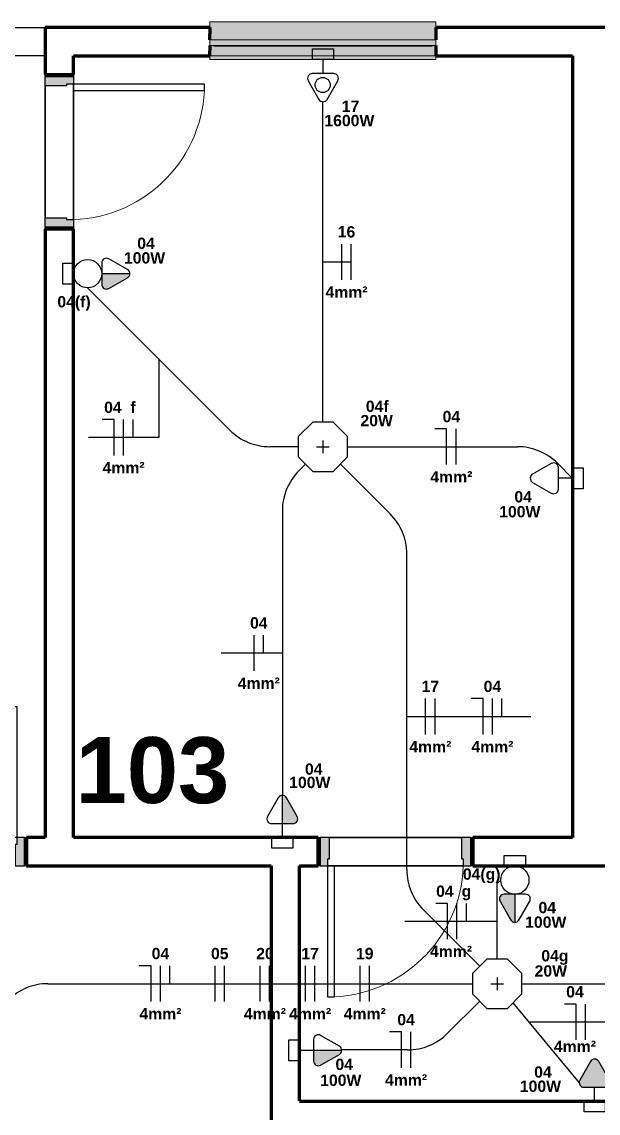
# Model space of a CAD drawing. Extents: x 1450 to 1868, y 82 to 351.
# Drawn here: x 1501.13 to 1504.19, y 143.37 to 149.17 of the extents above; entities that cross this region are included whole.
import ezdxf
from ezdxf.enums import TextEntityAlignment as Align

# ---------------------------------------------------------------- set-up
doc = ezdxf.new("R2010")
doc.units = 0
doc.header["$LTSCALE"] = 0.5
doc.linetypes.add('ELETRODUTO_TETO', pattern=[1000, 1000, 0])
doc.layers.get('0').update_dxf_attribs({"linetype": 'CONTINUOUS'})
for name, color, linetype, lineweight in [('A-DOOR', 31, 'CONTINUOUS', 25), ('A-DOOR-FRAM', 31, 'CONTINUOUS', 9), ('A-GLAZ', 151, 'CONTINUOUS', 9), ('A-WALL', 113, 'CONTINUOUS', 30)]:
    doc.layers.add(name, color=color, linetype=linetype, lineweight=lineweight)
for name, color, linetype in [('CENTRAL DE AR', 10, 'CONTINUOUS'), ('ELETRODUTO', 7, 'CONTINUOUS'), ('ELETRODUTO_TETO', 2, 'CONTINUOUS'), ('FIACAO', 7, 'CONTINUOUS'), ('Iluminação', 7, 'CONTINUOUS'), ('INDICACAO_BIT_FIACAO', 7, 'CONTINUOUS'), ('INDICACAO_CIRCUITO', 2, 'CONTINUOUS'), ('INDICACAO_INTERRUPTOR_FIA', 2, 'CONTINUOUS'), ('INDICACAO_POTENCIA', 1, 'CONTINUOUS'), ('INTERRUPTORES', 1, 'CONTINUOUS'), ('LINHA_DE_CHAMADA', 7, 'CONTINUOUS'), ('LUMINÁRIAS', 3, 'CONTINUOUS'), ('Texto', 1, 'CONTINUOUS'), ('TOMADAS ABNT', 10, 'CONTINUOUS'), ('X_LIGACAO_VIRTUAL_OBJ', 7, 'CONTINUOUS')]:
    doc.layers.add(name, color=color, linetype=linetype)
doc.styles.add('Arial', font='arialbd.ttf', dxfattribs={"height": 100})

# ---------------------------------------------------------------- blocks, each defined once
blk = doc.blocks.new('Porta Simples de Abrir - 70x210cm - Marco de Madeira-3450791-Planta Baixa')
at = {"layer": 'A-DOOR-FRAM', "lineweight": 25}
h = blk.add_hatch(color=256, dxfattribs=at)
h.paths.add_polyline_path([(-400, -75), (-350, -75), (-350, 38), (-360, 38), (-360, 75), (-400, 75), (-400, -55.9)], flags=0)
h.paths.add_polyline_path([(350, -75), (400, -75), (400, 75), (360, 75), (359.9, 38), (350, 38), (350, -49.8)], flags=0)
at = {"layer": 'A-DOOR'}
for p, q in [((325, 75), (325, 771)), ((325, 771), (360, 771)), ((360, 771), (360, 75)), ((360, 75), (-360, 75)), ((360, 75), (325, 75)), ((-350, -75), (350, -75))]:
    blk.add_line(p, q, dxfattribs=at)
at = {"layer": 'A-DOOR', "lineweight": 9}
blk.add_arc((360, 50.9), 720.1, 90, 178.07863, dxfattribs=at)
at = {"layer": 'A-DOOR-FRAM', "lineweight": 25}
for p, q in [((-360, 75), (-400, 75)), ((-400, 75), (-400, -75)), ((-360, 38), (-360, 75)), ((360, 75), (360, 38)), ((400, 75), (360, 75)), ((400, -75), (400, 75)), ((-350, 38), (-360, 38)), ((-350, -75), (-350, 38)), ((360, 38), (350, 38)), ((350, 38), (350, -75)), ((-400, -75), (-350, -75)), ((350, -75), (400, -75))]:
    blk.add_line(p, q, dxfattribs=at)
blk = doc.blocks.new('Porta Simples de Abrir - 70x210cm - Marco de Madeira-3450794-Planta Baixa')
at = {"layer": 'A-DOOR-FRAM', "lineweight": 25}
h = blk.add_hatch(color=256, dxfattribs=at)
h.paths.add_polyline_path([(-400, 75), (-400, -75), (-360, -75), (-359.9, -38), (-350, -38), (-350, 75), (-399.1, 75)], flags=0)
h.paths.add_polyline_path([(350, 75), (350, -38), (360, -38), (360, -75), (400, -75), (400, 75), (361.7, 75)], flags=0)
at = {"layer": 'A-DOOR'}
for p, q in [((350, 75), (-350, 75)), ((-360, -75), (360, -75)), ((325, -75), (325, -771)), ((360, -75), (325, -75)), ((360, -771), (360, -75)), ((325, -771), (360, -771))]:
    blk.add_line(p, q, dxfattribs=at)
at = {"layer": 'A-DOOR', "lineweight": 9}
blk.add_arc((360, -50.9), 720.1, 181.92137, 270, dxfattribs=at)
at = {"layer": 'A-DOOR-FRAM', "lineweight": 25}
for p, q in [((-400, 75), (-350, 75)), ((-400, -75), (-400, 75)), ((-350, 75), (-350, -38)), ((350, 75), (400, 75)), ((350, -38), (350, 75)), ((400, 75), (400, -75)), ((-350, -38), (-360, -38)), ((-360, -38), (-360, -75)), ((360, -38), (350, -38)), ((360, -75), (360, -38)), ((-360, -75), (-400, -75)), ((400, -75), (360, -75))]:
    blk.add_line(p, q, dxfattribs=at)
blk = doc.blocks.new('Porta Simples de Abrir - 70x210cm - Marco de Madeira-3450792-Planta Baixa')
at = {"layer": 'A-DOOR-FRAM', "lineweight": 25}
h = blk.add_hatch(color=256, dxfattribs=at)
h.paths.add_polyline_path([(400, 75), (360, 75), (359.9, 38), (350, 38), (350.1, -75), (400, -75), (400, 66.4)], flags=0)
h.paths.add_polyline_path([(-360, 75), (-400, 75), (-400, -75), (-350, -75), (-350, 38), (-360, 38), (-360, 71.5)], flags=0)
at = {"layer": 'A-DOOR'}
for p, q in [((325, 75), (325, 771)), ((325, 771), (360, 771)), ((360, 771), (360, 75)), ((360, 75), (-360, 75)), ((360, 75), (325, 75)), ((-350, -75), (350, -75))]:
    blk.add_line(p, q, dxfattribs=at)
at = {"layer": 'A-DOOR', "lineweight": 9}
blk.add_arc((360, 50.9), 720.1, 90, 178.07863, dxfattribs=at)
at = {"layer": 'A-DOOR-FRAM', "lineweight": 25}
for p, q in [((-360, 75), (-400, 75)), ((-400, 75), (-400, -75)), ((-360, 38), (-360, 75)), ((360, 75), (360, 38)), ((400, 75), (360, 75)), ((400, -75), (400, 75)), ((-350, 38), (-360, 38)), ((-350, -75), (-350, 38)), ((360, 38), (350, 38)), ((350, 38), (350, -75)), ((-400, -75), (-350, -75)), ((350, -75), (400, -75))]:
    blk.add_line(p, q, dxfattribs=at)
blk = doc.blocks.new('Janela 2 Folhas Metalon - Janela 2 Folhas Metalon-3066298-Planta Baixa')
at = {"layer": 'A-GLAZ'}
for points in [[(600, 95), (-600, 95), (-599.9, 75), (600, 75)], [(600, 20), (-600, 20), (-600, -10), (600, -10)], [(0, 25), (-580, 25), (-580, 20), (0, 20), (0, 22.5)], [(580, 25), (0, 25), (0, 20), (580, 20), (580, 21.7)]]:
    blk.add_hatch(color=256, dxfattribs=at).paths.add_polyline_path(points, flags=0)
h = blk.add_hatch(color=256, dxfattribs=at)
h.paths.add_polyline_path([(600, 75), (-600, 75), (-600, 20), (-580, 20), (-579.6, 25), (580, 25), (580, 20), (600, 20), (600, 74)], flags=0)
h.paths.add_polyline_path([(600, -10), (-600, -10), (-600, -105), (600, -105), (600, -50)], flags=0)
for p, q in [((600, 95), (-600, 95)), ((-600, 95), (-600, 75)), ((-600, 75), (600, 75)), ((600, 75), (600, 95)), ((-600, 20), (600, 20)), ((-600, 20), (-600, -10)), ((-580, 25), (0, 25)), ((-580, 25), (-580, 20)), ((0, 25), (580, 25)), ((0, 25), (0, 20)), ((0, 20), (0, 25)), ((580, 20), (580, 25)), ((600, -10), (600, 20)), ((600, -10), (-600, -10)), ((-600, -75), (-600, -105)), ((-600, -105), (600, -105)), ((600, -105), (600, -75))]:
    blk.add_line(p, q, dxfattribs=at)
blk = doc.blocks.new('Apartamento01')
at = {"layer": 'A-WALL', "lineweight": 70}
for p, q in [((959.34, 83.93), (719.75, 62.97)), ((719.75, 62.97), (720.32, 56.49)), ((600.21, 52.51), (513.04, 44.89)), ((600.77, 46.04), (600.21, 52.51)), ((720.58, 53.51), (721.06, 48.03)), ((721.06, 48.03), (793.28, 54.35)), ((793.28, 54.35), (829.45, -359.07)), ((513.04, 44.89), (515.22, 19.98)), ((601.51, 37.57), (601.04, 43.05)), ((529.29, 31.25), (601.51, 37.57)), ((530.16, 21.29), (529.29, 31.25)), ((515.22, 19.98), (530.16, 21.29)), ((537.31, -60.4), (522.37, -61.71)), ((522.37, -61.71), (550.52, -383.48)), ((565.46, -382.17), (537.31, -60.4)), ((829.45, -359.07), (776.65, -363.69)), ((776.65, -363.69), (777.96, -378.64)), ((777.96, -378.64), (895.51, -368.35)), ((694.97, -370.84), (565.46, -382.17)), ((696.27, -385.78), (694.97, -370.84)), ((550.52, -383.48), (540.56, -384.35)), ((540.56, -384.35), (541.86, -399.29)), ((541.86, -399.29), (671.37, -387.96)), ((671.37, -387.96), (683.57, -527.43)), ((686.31, -386.66), (696.27, -385.78)), ((697.17, -510.78), (686.31, -386.66)), ((906.41, -492.88), (697.21, -511.18))]:
    blk.add_line(p, q, dxfattribs=at)
at = {"layer": 'A-WALL'}
for p, q in [((344.19, 30.11), (513.04, 44.89)), ((514.35, 29.94), (345.49, 15.17)), ((515.31, 18.98), (515.22, 19.98)), ((530.16, 21.29), (530.25, 20.29)), ((521.84, -55.73), (515.74, 14)), ((530.6, 16.31), (536.87, -55.42)), ((522.37, -61.71), (522.28, -60.71)), ((537.22, -59.4), (537.31, -60.4)), ((700.94, -370.32), (770.68, -364.22)), ((775.66, -363.78), (776.65, -363.69)), ((694.97, -370.84), (695.96, -370.75)), ((772.98, -379.07), (701.25, -385.35)), ((777.96, -378.64), (776.96, -378.72)), ((539.56, -384.44), (540.56, -384.35)), ((697.27, -385.7), (696.27, -385.78)), ((541.86, -399.29), (540.87, -399.38))]:
    blk.add_line(p, q, dxfattribs=at)
at = {"layer": 'A-WALL', "lineweight": 9}
blk.add_line((515.04, 44.96), (515.03, 45.06), dxfattribs=at)
blk = doc.blocks.new('*U188', base_point=(-46314.27, 15803.92))
for p, q in [((-46316.44, 15825.12), (-46322.13, 15815.16)), ((-46306.41, 15815.16), (-46312.1, 15825.12)), ((-46319.96, 15811.42), (-46314.27, 15811.42)), ((-46314.27, 15811.42), (-46308.58, 15811.42)), ((-46314.27, 15803.92), (-46314.27, 15811.42))]:
    blk.add_line(p, q)
blk.add_lwpolyline([(-46319.88, 15803.92), (-46308.67, 15803.92), (-46308.67, 15798.31), (-46319.88, 15798.31)], close=True)
blk.add_circle((-46314.1, 15817.46), 4.02)
for centre, start, end in [((-46314.27, 15823.88), 29.74488, 150.25512), ((-46319.96, 15813.92), 150.25512, 270), ((-46308.58, 15813.92), 270, 29.74488)]:
    blk.add_arc(centre, 2.5, start, end)
blk = doc.blocks.new('*U389', base_point=(-28197.03, 35428.78))
for p, q in [((-28189.53, 35434.47), (-28189.53, 35428.78)), ((-28175.83, 35430.95), (-28185.79, 35436.64)), ((-28197.03, 35428.78), (-28189.53, 35428.78)), ((-28189.53, 35428.78), (-28189.53, 35423.09)), ((-28185.79, 35420.92), (-28175.83, 35426.61))]:
    blk.add_line(p, q)
blk.add_lwpolyline([(-28197.03, 35434.38), (-28197.03, 35423.18), (-28202.63, 35423.18), (-28202.63, 35434.38)], close=True)
for centre, start, end in [((-28187.03, 35434.47), 60.25512, 180), ((-28177.07, 35428.78), 299.74488, 60.25512), ((-28187.03, 35423.09), 180, 299.74488)]:
    blk.add_arc(centre, 2.5, start, end)
blk = doc.blocks.new('*U390', base_point=(-27779.91, 35693.21))
blk.add_hatch(color=256).paths.add_polyline_path([(-27758.71, 35691.04, 0.269143), (-27757.45, 35693.21), (-27772.41, 35693.21), (-27772.41, 35687.51, 0.575867), (-27768.67, 35685.34)])
for p, q in [((-27772.41, 35698.9), (-27772.41, 35693.21)), ((-27758.71, 35695.38), (-27768.67, 35701.07)), ((-27779.91, 35693.21), (-27772.41, 35693.21)), ((-27772.41, 35693.21), (-27772.41, 35687.51)), ((-27772.41, 35693.21), (-27757.45, 35693.21)), ((-27768.67, 35685.34), (-27758.71, 35691.04))]:
    blk.add_line(p, q)
blk.add_lwpolyline([(-27779.91, 35698.81), (-27779.91, 35687.6), (-27785.51, 35687.6), (-27785.51, 35698.81)], close=True)
for centre, start, end in [((-27769.91, 35698.9), 60.25512, 180), ((-27759.95, 35693.21), 299.74488, 60.25512), ((-27769.91, 35687.51), 180, 299.74488)]:
    blk.add_arc(centre, 2.5, start, end)
blk = doc.blocks.new('*U391', base_point=(-27861.6, 35463.39))
blk.add_hatch(color=256).paths.add_polyline_path([(-27840.39, 35461.22, 0.269143), (-27839.13, 35463.39), (-27854.1, 35463.39), (-27854.1, 35457.7, 0.575867), (-27850.36, 35455.53)])
for p, q in [((-27854.1, 35469.08), (-27854.1, 35463.39)), ((-27840.39, 35465.56), (-27850.36, 35471.25)), ((-27861.6, 35463.39), (-27854.1, 35463.39)), ((-27854.1, 35463.39), (-27854.1, 35457.7)), ((-27854.1, 35463.39), (-27839.13, 35463.39)), ((-27850.36, 35455.53), (-27840.39, 35461.22))]:
    blk.add_line(p, q)
blk.add_lwpolyline([(-27861.6, 35468.99), (-27861.6, 35457.79), (-27867.2, 35457.79), (-27867.2, 35468.99)], close=True)
for centre, start, end in [((-27851.6, 35469.08), 60.25512, 180), ((-27841.63, 35463.39), 299.74488, 60.25512), ((-27851.6, 35457.7), 180, 299.74488)]:
    blk.add_arc(centre, 2.5, start, end)
blk = doc.blocks.new('*U392', base_point=(-27668.85, 35536.11))
blk.add_hatch(color=256).paths.add_polyline_path([(-27647.65, 35533.94, 0.580323), (-27647.65, 35538.28), (-27657.61, 35543.97, 0.575867), (-27661.35, 35541.8), (-27661.35, 35536.11), (-27661.35, 35530.42, 0.575867), (-27657.61, 35528.25)])
for p, q in [((-27661.35, 35541.8), (-27661.35, 35536.11)), ((-27647.65, 35538.28), (-27657.61, 35543.97)), ((-27668.85, 35536.11), (-27661.35, 35536.11)), ((-27661.35, 35536.11), (-27661.35, 35530.42)), ((-27657.61, 35528.25), (-27647.65, 35533.94))]:
    blk.add_line(p, q)
blk.add_lwpolyline([(-27668.85, 35541.71), (-27668.85, 35530.51), (-27674.45, 35530.51), (-27674.45, 35541.71)], close=True)
for centre, start, end in [((-27658.85, 35541.8), 60.25512, 180), ((-27648.89, 35536.11), 299.74488, 60.25512), ((-27658.85, 35530.42), 180, 299.74488)]:
    blk.add_arc(centre, 2.5, start, end)
blk = doc.blocks.new('*U499', base_point=(-28529.83, 34319.79))
at = {"layer": 'LUMINÁRIAS'}
blk.add_lwpolyline([(-28542.92, 34325.21), (-28542.92, 34314.36), (-28535.25, 34306.7), (-28524.41, 34306.7), (-28516.74, 34314.36), (-28516.74, 34325.21), (-28524.41, 34332.88), (-28535.25, 34332.88)], close=True, dxfattribs=at)
for points in [[(-28533.19, 34319.79), (-28526.47, 34319.79)], [(-28529.83, 34323.15), (-28529.83, 34316.42)]]:
    blk.add_lwpolyline(points, dxfattribs=at)
blk = doc.blocks.new('*U504', base_point=(-28302.81, 34108.68))
at = {"layer": 'LUMINÁRIAS'}
blk.add_lwpolyline([(-28315.9, 34114.1), (-28315.9, 34103.26), (-28308.23, 34095.59), (-28297.39, 34095.59), (-28289.72, 34103.26), (-28289.72, 34114.1), (-28297.39, 34121.77), (-28308.23, 34121.77)], close=True, dxfattribs=at)
for points in [[(-28302.81, 34112.04), (-28302.81, 34105.31)], [(-28306.17, 34108.68), (-28299.45, 34108.68)]]:
    blk.add_lwpolyline(points, dxfattribs=at)
blk = doc.blocks.new('*U523', base_point=(-29691.27, 34531.57))
at = {"linetype": 'ByBlock'}
blk.add_lwpolyline([(-29691.27, 34531.57), (-29669.29, 34553.55, -0.198912), (-29648.08, 34562.34), (-29422.62, 34562.34)], format="xyb", dxfattribs=at)
blk = doc.blocks.new('*U524', base_point=(-29396.44, 34562.34))
at = {"linetype": 'ByBlock'}
blk.add_lwpolyline([(-29396.44, 34562.34), (-29192.62, 34562.34)], dxfattribs=at)
blk = doc.blocks.new('*U525', base_point=(-29418.79, 34571.59))
at = {"linetype": 'ByBlock'}
blk.add_lwpolyline([(-29418.79, 34571.59), (-29448.73, 34601.54, -0.198912), (-29457.52, 34622.75), (-29457.52, 34790.4, 0.198912), (-29466.31, 34811.61), (-29492.77, 34838.08)], format="xyb", dxfattribs=at)
blk = doc.blocks.new('*U544', base_point=(-29418.79, 34553.08))
at = {"linetype": 'ByBlock'}
blk.add_lwpolyline([(-29418.79, 34553.08), (-29435.84, 34536.02, -0.198912), (-29457.06, 34527.24), (-29492.08, 34527.24)], format="xyb", dxfattribs=at)
blk = doc.blocks.new('*U657', base_point=(-29502.03, 34860.43))
at = {"linetype": 'ByBlock'}
blk.add_lwpolyline([(-29502.03, 34860.43), (-29502.03, 35030.38)], dxfattribs=at)
blk = doc.blocks.new('*U658', base_point=(-29488.94, 34847.34))
at = {"linetype": 'ByBlock'}
blk.add_lwpolyline([(-29488.94, 34847.34), (-29398.75, 34847.34, -0.198912), (-29377.54, 34838.55), (-29369.53, 34830.54)], format="xyb", dxfattribs=at)
blk = doc.blocks.new('*U659', base_point=(-29511.29, 34838.08))
at = {"linetype": 'ByBlock'}
blk.add_lwpolyline([(-29511.29, 34838.08), (-29514.82, 34834.54, 0.198912), (-29523.61, 34813.33), (-29523.61, 34662.3)], format="xyb", dxfattribs=at)
blk = doc.blocks.new('*U661', base_point=(-29401.15, 34552.21))
at = {"linetype": 'ByBlock'}
blk.add_lwpolyline([(-29401.15, 34552.21), (-29365.97, 34509.73)], dxfattribs=at)
blk = doc.blocks.new('*U792', base_point=(-29769.11, 34654.84))
at = {"linetype": 'ByBlock'}
blk.add_arc((-29769.11, 34647.34), 7.5, 90, 90, dxfattribs=at)
blk = doc.blocks.new('*U763', base_point=(-33353.58, 35808.49))
at = {"linetype": 'ByBlock'}
blk.add_lwpolyline([(-33353.58, 35808.49), (-33353.57, 35808.49)], dxfattribs=at)
blk = doc.blocks.new('*U762', base_point=(-33475.09, 35665.19))
blk.add_hatch(color=256).paths.add_polyline_path([(-33461.38, 35663.02, 0.269143), (-33460.13, 35665.19), (-33475.09, 35665.19), (-33475.09, 35659.5, 0.575867), (-33471.35, 35657.33)])
for p, q in [((-33475.09, 35670.89), (-33475.09, 35665.19)), ((-33461.38, 35667.36), (-33471.35, 35673.06)), ((-33475.09, 35665.19), (-33475.09, 35659.5)), ((-33475.09, 35665.19), (-33460.13, 35665.19)), ((-33471.35, 35657.33), (-33461.38, 35663.02))]:
    blk.add_line(p, q)
for centre, start, end in [((-33472.59, 35670.89), 60.25512, 180), ((-33462.63, 35665.19), 299.74488, 60.25512), ((-33472.59, 35659.5), 180, 299.74488)]:
    blk.add_arc(centre, 2.5, start, end)
blk = doc.blocks.new('*U761', base_point=(-33475.09, 35665.19))
blk.add_lwpolyline([(-33475.09, 35670.8), (-33475.09, 35659.59), (-33480.69, 35659.59), (-33480.69, 35670.8)], close=True)
blk.add_circle((-33467.59, 35665.19), 7.5)
blk = doc.blocks.new('*U778', base_point=(-32711.75, 35385.94))
at = {"linetype": 'ByBlock'}
blk.add_arc((-32711.75, 35378.44), 7.5, 90, 90, dxfattribs=at)
blk = doc.blocks.new('*U803', base_point=(-29400.12, 34609.84))
at = {"linetype": 'ByBlock'}
blk.add_arc((-29400.12, 34617.34), 7.5, 90, 90, dxfattribs=at)
blk = doc.blocks.new('*U805', base_point=(-29619.53, 34939.18))
at = {"linetype": 'ByBlock'}
blk.add_arc((-29627.03, 34939.18), 7.5, 180, 180, dxfattribs=at)
blk = doc.blocks.new('*U806', base_point=(-29515.12, 34847.34))
at = {"linetype": 'ByBlock'}
blk.add_lwpolyline([(-29515.12, 34847.34), (-29530.26, 34847.34, -0.198912), (-29551.47, 34856.12), (-29627.03, 34931.68)], format="xyb", dxfattribs=at)
blk = doc.blocks.new('*U808', base_point=(-29409.53, 34575.43))
at = {"linetype": 'ByBlock'}
blk.add_lwpolyline([(-29409.53, 34575.43), (-29409.53, 34615.43), (-29407.62, 34617.34)], dxfattribs=at)
blk = doc.blocks.new('*U698', base_point=(608.67, 153.293))
for p, q in [((608.67, 153.483), (608.544, 153.483)), ((608.67, 153.103), (608.67, 153.483))]:
    blk.add_line(p, q)
blk = doc.blocks.new('*U699', base_point=(576.818, 148.746))
blk.add_line((576.818, 148.556), (576.818, 148.936))
blk = doc.blocks.new('*U700', base_point=(665.55, 144.199))
blk.add_line((665.55, 144.199), (665.55, 144.389))
blk = doc.blocks.new('*U880', base_point=(-29588.35, 34562.34))
at = {"xscale": 50, "yscale": 50, "zscale": 50}
for name, p in [('*U698', (-29593.35, 34562.34)), ('*U699', (-29588.35, 34562.34)), ('*U700', (-29583.35, 34562.34))]:
    blk.add_blockref(name, p, dxfattribs=at)
blk = doc.blocks.new('*U881', base_point=(-29556.85, 34562.34))
at = {"xscale": 50, "yscale": 50, "zscale": 50}
for p in [(-29559.35, 34562.34), (-29554.35, 34562.34)]:
    blk.add_blockref('*U699', p, dxfattribs=at)
blk = doc.blocks.new('*U882', base_point=(-29532.85, 34562.34))
at = {"xscale": 50, "yscale": 50, "zscale": 50}
for p in [(-29535.35, 34562.34), (-29530.35, 34562.34)]:
    blk.add_blockref('*U699', p, dxfattribs=at)
blk = doc.blocks.new('*U883', base_point=(-29508.85, 34562.34))
at = {"xscale": 50, "yscale": 50, "zscale": 50}
for p in [(-29511.35, 34562.34), (-29506.35, 34562.34)]:
    blk.add_blockref('*U699', p, dxfattribs=at)
blk = doc.blocks.new('*U884', base_point=(-29479.85, 34562.34))
at = {"xscale": 50, "yscale": 50, "zscale": 50}
for p in [(-29482.35, 34562.34), (-29477.35, 34562.34)]:
    blk.add_blockref('*U699', p, dxfattribs=at)
blk = doc.blocks.new('*U887', base_point=(-29359.06, 34530.97))
at = {"xscale": 50, "yscale": 50, "zscale": 50}
for name, p in [('*U698', (-29358.39, 34530.97)), ('*U699', (-29353.39, 34530.97))]:
    blk.add_blockref(name, p, dxfattribs=at)
blk = doc.blocks.new('*U901', base_point=(-29441.79, 34532.05))
at = {"xscale": 49.99999999999999, "yscale": 49.99999999999999, "zscale": 49.99999999999999}
for name, p in [('*U698', (-29444.29, 34532.05)), ('*U699', (-29439.29, 34532.05))]:
    blk.add_blockref(name, p, dxfattribs=at)
blk = doc.blocks.new('*U903', base_point=(-29433.76, 34586.57))
at = {"xscale": 50, "yscale": 50, "zscale": 50}
for name, p in [('*U698', (-29438.76, 34586.57)), ('*U699', (-29433.76, 34586.57)), ('*U700', (-29428.76, 34586.57))]:
    blk.add_blockref(name, p, dxfattribs=at)
blk = doc.blocks.new('*U904', base_point=(-29457.52, 34647.25))
at = {"xscale": 50, "yscale": 50, "zscale": 50}
for p in [(-29460.02, 34647.25), (-29455.02, 34647.25)]:
    blk.add_blockref('*U699', p, dxfattribs=at)
blk = doc.blocks.new('*U908', base_point=(-29385.03, 34595.43))
at = {"xscale": 50, "yscale": 50, "zscale": 50}
for name, p in [('*U698', (-29386.86, 34595.43)), ('*U699', (-29381.86, 34595.43)), ('*U700', (-29376.86, 34595.43))]:
    blk.add_blockref(name, p, dxfattribs=at)
blk = doc.blocks.new('*U911', base_point=(-29502.03, 34955.4))
at = {"xscale": 50, "yscale": 50, "zscale": 50}
for p in [(-29504.53, 34955.4), (-29499.53, 34955.4)]:
    blk.add_blockref('*U699', p, dxfattribs=at)
blk = doc.blocks.new('*U913', base_point=(-29523.61, 34747.81))
at = {"xscale": 50, "yscale": 50, "zscale": 50}
for name, p in [('*U699', (-29526.11, 34747.81)), ('*U700', (-29521.11, 34747.81))]:
    blk.add_blockref(name, p, dxfattribs=at)
blk = doc.blocks.new('*U914', base_point=(-29433.85, 34847.34))
at = {"xscale": 50, "yscale": 50, "zscale": 50, "rotation": 359.9999999999815}
for name, p in [('*U698', (-29436.35, 34847.34)), ('*U699', (-29431.35, 34847.34))]:
    blk.add_blockref(name, p, dxfattribs=at)
blk = doc.blocks.new('*U919', base_point=(-29582.18, 34886.83))
at = {"xscale": 50, "yscale": 50, "zscale": 50}
for name, p in [('*U698', (-29587.18, 34886.83)), ('*U699', (-29582.18, 34886.83)), ('*U700', (-29577.18, 34886.83))]:
    blk.add_blockref(name, p, dxfattribs=at)

msp = doc.modelspace()

# ---------------------------------------------------------------- linework, layer by layer
at = {"layer": 'LINHA_DE_CHAMADA'}
for points in [[(1502.7326, 147.8929), (1502.8826, 147.8929)], [(1501.8604, 147.378), (1501.8604, 146.9611), (1501.487, 146.9611)], [(1502.5168, 145.8171), (1502.1926, 145.8171)], [(1503.1777, 145.4801), (1503.8372, 145.4801)], [(1503.1676, 144.3932), (1503.1676, 144.3932), (1503.6576, 144.3932)], [(1503.8257, 143.8592), (1503.8257, 143.8592), (1504.7607, 143.8592)]]:
    msp.add_lwpolyline(points, dxfattribs=at)

# ---------------------------------------------------------------- block references
at = {"layer": 'A-DOOR'}
for name, p, xscale, yscale, zscale, rotation in [('Porta Simples de Abrir - 70x210cm - Marco de Madeira-3450794-Planta Baixa', (1501.3326, 148.4773), 0.00100000000000115, 0.00100000000000115, 0.00100000000000115, 89.9999999999912), ('Porta Simples de Abrir - 70x210cm - Marco de Madeira-3450792-Planta Baixa', (1503.1176, 144.7623), 0.001000000000001151, 0.001000000000001151, 0.001000000000001151, 179.9999999999908)]:
    msp.add_blockref(name, p, dxfattribs=dict(at, xscale=xscale, yscale=yscale, zscale=zscale, rotation=rotation))
at = {"layer": 'A-DOOR', "xscale": 0.00100000000000115, "yscale": 0.00100000000000115, "zscale": 0.00100000000000115}
msp.add_blockref('Porta Simples de Abrir - 70x210cm - Marco de Madeira-3450791-Planta Baixa', (1500.7476, 144.7623), dxfattribs=at)
at = {"layer": 'A-GLAZ', "xscale": 0.001000000000001151, "yscale": 0.001000000000001151, "zscale": 0.001000000000001151, "rotation": 179.9999999999908}
msp.add_blockref('Janela 2 Folhas Metalon - Janela 2 Folhas Metalon-3066298-Planta Baixa', (1502.7326, 149.0623), dxfattribs=at)
at = {"layer": 'A-WALL', "xscale": 0.01000000108748102, "yscale": 0.01000000108748102, "zscale": 0.01000000108748102, "rotation": 354.9999999999916}
msp.add_blockref('Apartamento01', (1496.1076, 149.1373), dxfattribs=at)
at = {"layer": 'CENTRAL DE AR', "xscale": 0.01000000108748102, "yscale": 0.01000000108748102, "zscale": 0.01000000108748102, "rotation": 179.999999999973}
msp.add_blockref('*U188', (1502.7326, 148.9673), dxfattribs=at)
at = {"layer": 'ELETRODUTO', "linetype": 'ELETRODUTO_TETO', "xscale": 0.01000000108748102, "yscale": 0.01000000108748102, "zscale": 0.01000000108748102, "rotation": 270}
for name in ['*U792', '*U778']:
    msp.add_blockref(name, (1501.5576, 147.8307), dxfattribs=at)
at = {"layer": 'ELETRODUTO', "linetype": 'ELETRODUTO_TETO', "xscale": 0.01000000108748102, "yscale": 0.01000000108748102, "zscale": 0.01000000108748102}
for name, p in [('*U805', (1501.5576, 147.8307)), ('*U803', (1503.7517, 144.5373))]:
    msp.add_blockref(name, p, dxfattribs=at)
at = {"layer": 'ELETRODUTO_TETO', "linetype": 'ELETRODUTO_TETO', "xscale": 0.01000000108748102, "yscale": 0.01000000108748102, "zscale": 0.01000000108748102}
for name, p in [('*U657', (1502.7326, 147.0432)), ('*U806', (1502.6017, 146.9123)), ('*U658', (1502.8635, 146.9123)), ('*U659', (1502.64, 146.8197)), ('*U525', (1503.565, 144.1549)), ('*U808', (1503.6576, 144.1932)), ('*U523', (1500.8402, 143.7546)), ('*U524', (1503.7885, 144.0623)), ('*U544', (1503.565, 143.9697)), ('*U661', (1503.7414, 143.961))]:
    msp.add_blockref(name, p, dxfattribs=at)
at = {"layer": 'FIACAO', "xscale": 0.01000000108748102, "yscale": 0.01000000108748102, "zscale": 0.01000000108748102}
for name, p in [('*U911', (1502.8576, 147.8929)), ('*U919', (1501.6737, 146.9611)), ('*U914', (1503.4144, 146.9123)), ('*U913', (1502.3918, 145.8171)), ('*U904', (1503.3027, 145.4801)), ('*U903', (1503.6325, 145.4801)), ('*U908', (1503.4126, 144.3932)), ('*U880', (1501.8694, 144.0623)), ('*U881', (1502.1844, 144.0623)), ('*U882', (1502.4244, 144.0623)), ('*U883', (1502.6644, 144.0623)), ('*U884', (1502.9544, 144.0623)), ('*U887', (1504.0707, 143.8592)), ('*U901', (1503.174, 143.7113))]:
    msp.add_blockref(name, p, dxfattribs=at)
at = {"layer": 'Iluminação', "xscale": 0.01000000108748102, "yscale": 0.01000000108748102, "zscale": 0.01000000108748102}
for name, p in [('*U499', (1502.7326, 146.9123)), ('*U504', (1503.6576, 144.0623))]:
    msp.add_blockref(name, p, dxfattribs=at)
at = {"layer": 'INTERRUPTORES', "xscale": 0.01000000108748102, "yscale": 0.01000000108748102, "zscale": 0.01000000108748102}
msp.add_blockref('*U761', (1501.4076, 147.8307), dxfattribs=at)
at = {"layer": 'INTERRUPTORES', "xscale": 0.01000000108748102, "yscale": 0.01000000108748102, "zscale": 0.01000000108748102, "rotation": 270}
msp.add_blockref('*U761', (1503.7517, 144.6873), dxfattribs=at)
at = {"layer": 'TOMADAS ABNT', "xscale": 0.01000000108748102, "yscale": 0.01000000108748102, "zscale": 0.01000000108748102}
for name, p in [('*U762', (1501.5576, 147.8307)), ('*U391', (1502.6076, 143.7089))]:
    msp.add_blockref(name, p, dxfattribs=at)
for name, p, rotation in [('*U389', (1504.0576, 146.7444), 179.9999999999958), ('*U390', (1502.5168, 144.8373), 89.9999999999959), ('*U762', (1503.7517, 144.5373), 270), ('*U392', (1504.1751, 143.4373), 89.9999999999959)]:
    msp.add_blockref(name, p, dxfattribs=dict(at, rotation=rotation))
at = {"layer": 'X_LIGACAO_VIRTUAL_OBJ', "xscale": 0.01000000108748102, "yscale": 0.01000000108748102, "zscale": 0.01000000108748102, "rotation": 180}
msp.add_blockref('*U763', (1501.5576, 147.8307), dxfattribs=at)

# ---------------------------------------------------------------- texts
at = {"layer": 'INDICACAO_BIT_FIACAO', "style": 'Arial'}
for p in [(1502.8576, 147.7629), (1501.6737, 146.8311), (1503.4144, 146.7823), (1502.3918, 145.6871), (1503.3027, 145.3501), (1503.6325, 145.3501), (1503.4126, 144.2632), (1501.8694, 143.9323), (1502.4244, 143.9323), (1502.6644, 143.9323), (1502.9544, 143.9323), (1504.0707, 143.759), (1503.174, 143.5813)]:
    msp.add_text('4mm²', height=0.06, dxfattribs=at).set_placement(p, align=Align.TOP_CENTER)
at = {"layer": 'INDICACAO_CIRCUITO', "style": 'Arial'}
for s, p in [('17', (1502.8323, 148.6891)), ('04', (1501.7462, 147.9619)), ('04(f)', (1501.322, 147.6516)), ('04f', (1502.96, 147.0967)), ('04', (1503.749, 146.6166)), ('04', (1502.6368, 145.1714)), ('04(g)', (1503.4752, 144.614)), ('04', (1503.8771, 144.4363)), ('04g', (1503.8919, 144.1806)), ('04', (1502.7988, 143.6038)), ('04', (1503.8542, 143.5634))]:
    msp.add_text(s, height=0.06, dxfattribs=at).set_placement(p)
for s, p in [('16', (1502.8576, 148.0229)), ('04', (1501.617, 147.0911)), ('04', (1503.4144, 147.0423)), ('04', (1502.3918, 145.9471)), ('17', (1503.3027, 145.6101)), ('04', (1503.6325, 145.6101)), ('04', (1503.3801, 144.5232)), ('04', (1501.8694, 144.1923)), ('05', (1502.1844, 144.1923)), ('20', (1502.4244, 144.1923)), ('17', (1502.6644, 144.1923)), ('19', (1502.9544, 144.1923)), ('04', (1504.0707, 143.9892)), ('04', (1503.174, 143.8413))]:
    msp.add_text(s, height=0.06, dxfattribs=at).set_placement(p, align=Align.CENTER)
at = {"layer": 'INDICACAO_INTERRUPTOR_FIA', "style": 'Arial'}
for s, p in [('f', (1501.7237, 147.0911)), ('g', (1503.4943, 144.5232))]:
    msp.add_text(s, height=0.06, dxfattribs=at).set_placement(p, align=Align.CENTER)
at = {"layer": 'INDICACAO_POTENCIA', "style": 'Arial'}
for s, p in [('1600W', (1502.7399, 148.6133)), ('100W', (1501.6754, 147.8844)), ('20W', (1502.9315, 147.0206)), ('100W', (1503.6683, 146.5372)), ('100W', (1503.6683, 146.5372)), ('100W', (1502.5529, 145.1003)), ('100W', (1503.8062, 144.3587)), ('20W', (1503.8565, 144.0996)), ('100W', (1502.7176, 143.5197)), ('100W', (1503.778, 143.488))]:
    msp.add_text(s, height=0.06, dxfattribs=at).set_placement(p)
at = {"layer": 'Texto', "style": 'Arial'}
msp.add_text('103', height=0.35, dxfattribs=at).set_placement((1501.419, 145.0208))

doc.saveas('drawing.dxf')
